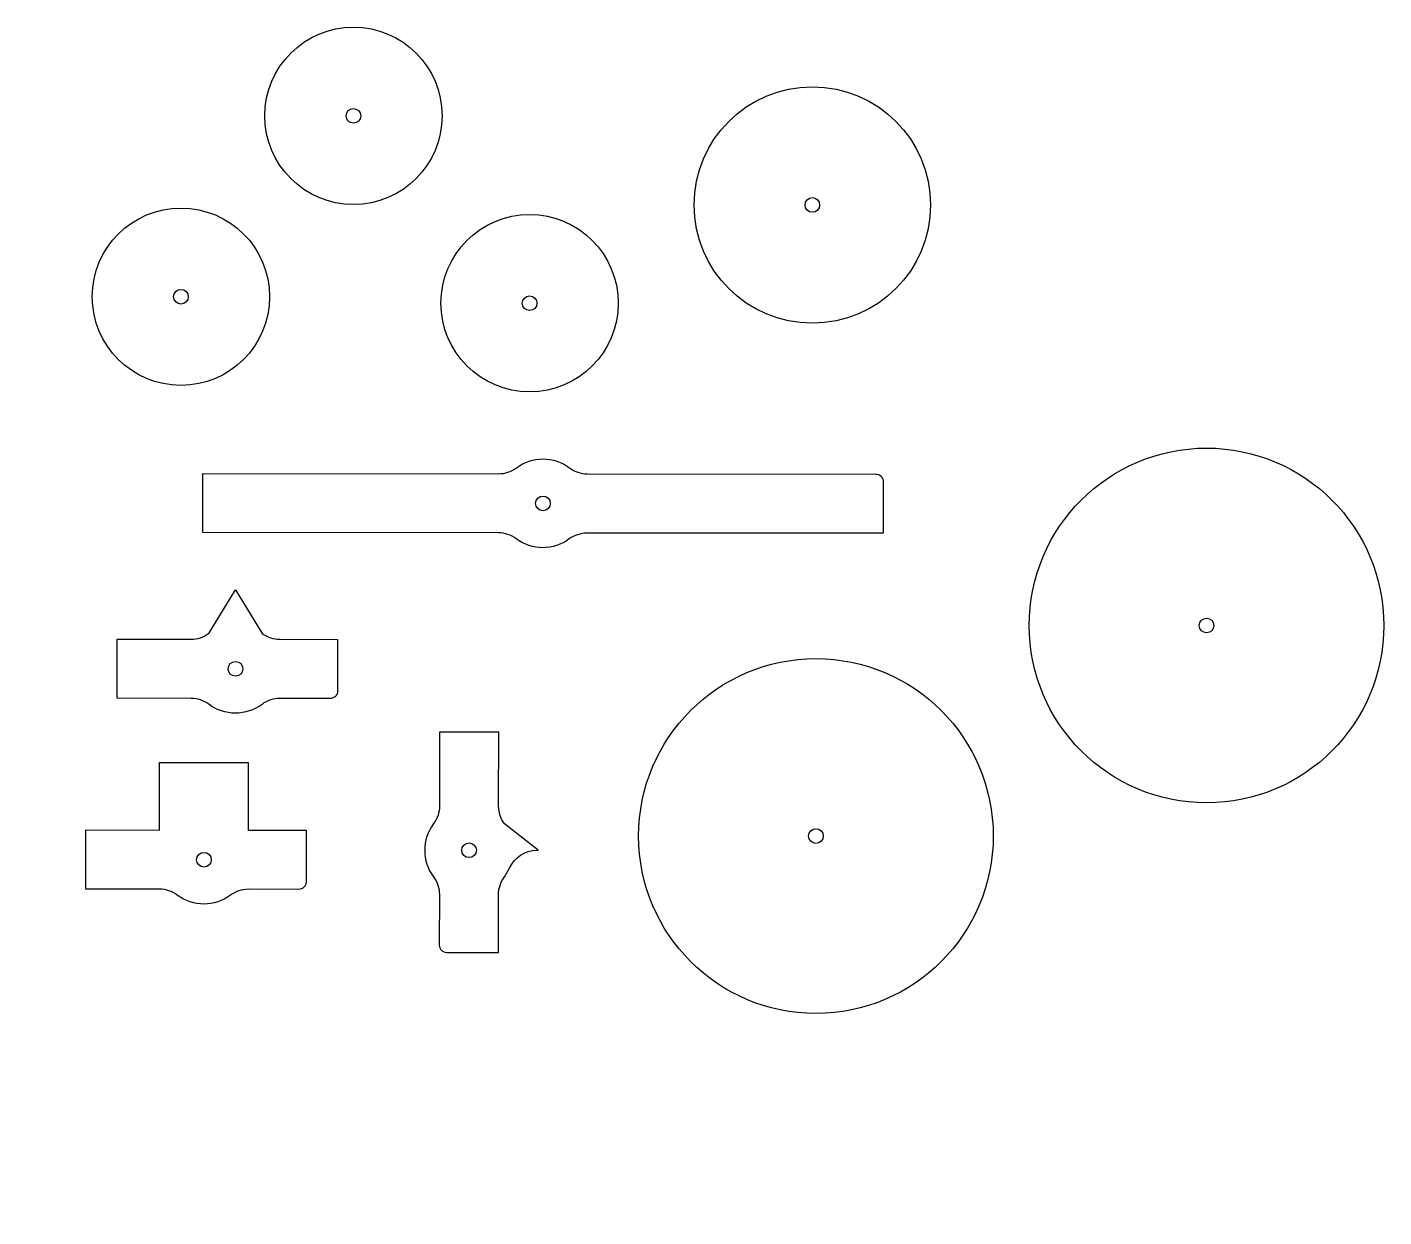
# Model space of a CAD drawing. Extents: x 0 to 10, y -0.6 to 2.5.
# Drawn here: x 0 to 2.869, y 0 to 2.515 of the extents above; entities outside this region: 1.
import ezdxf

# ---------------------------------------------------------------- set-up
doc = ezdxf.new("R2010")
doc.units = 0
doc.header["$MEASUREMENT"] = 0
doc.layers.get('0').update_dxf_attribs({"linetype": 'CONTINUOUS'})
doc.layers.add('holes_trace', color=1, linetype='CONTINUOUS')

msp = doc.modelspace()

# ---------------------------------------------------------------- linework, layer by layer
for points in [[(1.0346, 1.4333, 0.162278), (0.9971, 1.4459), (0.3714, 1.4464), (0.3715, 1.5714), (0.9972, 1.5709, 0.162278), (1.0347, 1.5833, -0.333333), (1.1472, 1.5833, 0.162278), (1.1847, 1.5707), (1.7949, 1.5702, -0.414214), (1.8105, 1.5546), (1.8104, 1.4452), (1.1839, 1.4452, 0.160724), (1.1467, 1.433, -0.33187)], [(0.8597, 0.8312, 0.333333), (0.8595, 0.7187, -0.162278), (0.872, 0.6811), (0.8718, 0.5745, 0.414214), (0.8874, 0.5589), (0.9968, 0.5588), (0.997, 0.681, -0.162278), (1.0095, 0.7185), (1.0205, 0.7373, -0.298217), (1.0778, 0.7748), (1.0808, 0.7748), (1.0097, 0.831, -0.162278), (0.9972, 0.8685), (0.9974, 1.0247), (0.8724, 1.0249), (0.8722, 0.8686, -0.162278)], [(0.2802, 0.6926), (0.1239, 0.6928), (0.1241, 0.8178), (0.2803, 0.8176), (0.2803, 0.9608), (0.4678, 0.9608), (0.4678, 0.8174), (0.59, 0.8172), (0.5899, 0.7079, -0.414214), (0.5743, 0.6923), (0.4677, 0.6924, 0.162278), (0.4301, 0.6799, -0.333333), (0.3176, 0.6801, 0.162278)]]:
    msp.add_lwpolyline(points, format="xyb", close=True)
msp.add_lwpolyline([(0.3843, 1.2334), (0.4407, 1.3257), (0.497, 1.2334, 0.162278), (0.5345, 1.2209), (0.6567, 1.2207), (0.6566, 1.1113, -0.414214), (0.6409, 1.0957), (0.5343, 1.0959, 0.162278), (0.4968, 1.0834, -0.333333), (0.3843, 1.0836, 0.162278), (0.3468, 1.0961), (0.1906, 1.0963), (0.1907, 1.2213), (0.347, 1.2211, 0.162278), (0.3845, 1.2336)], format="xyb")
for centre, radius in [((0.6902, 2.3275), 0.1875), ((1.6607, 2.139), 0.25), ((0.3253, 1.9451), 0.1875), ((1.0628, 1.9314), 0.1875), ((2.4945, 1.2501), 0.375), ((1.6683, 0.805), 0.375), ((0, 0), 0), ((0, 0), 0), ((0, 0), 0), ((10.0489, -0.607), 0)]:
    msp.add_circle(centre, radius)
at = {"layer": 'holes_trace'}
for centre in [(0.6902, 2.3275), (1.6607, 2.139), (0.3253, 1.9451), (1.0628, 1.9314), (1.0909, 1.5083), (2.4945, 1.2501), (0.4407, 1.1585), (1.6683, 0.805), (0.9346, 0.7748), (0.374, 0.755)]:
    msp.add_circle(centre, 0.0155, dxfattribs=at)

doc.saveas('drawing.dxf')
